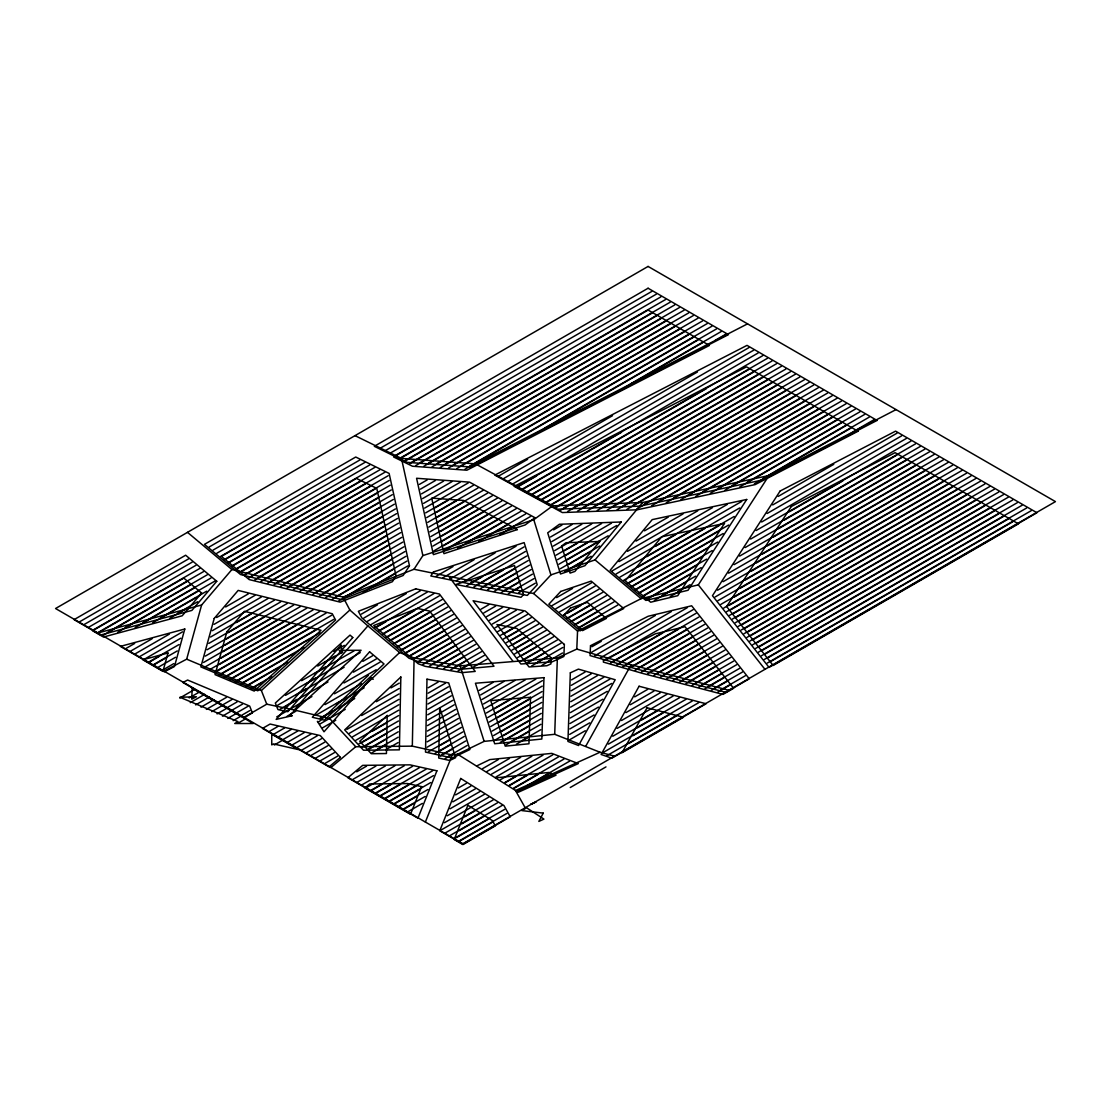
<?xml version="1.0" encoding="UTF-8"?>
<svg xmlns="http://www.w3.org/2000/svg" width="1111" height="1111" viewBox="0 0 1111 1111"><rect width="100%" height="100%" fill="white"/><g stroke="black" fill="none" stroke-linecap="round" stroke-linejoin="round"><path stroke-width="1.5" d="M614.564 756.16L600.009 752.244L554.708 734.302L484.146 741.37L457.565 754.216L452.233 754.994L412.32 746.148L414.097 657.962L399.613 652.588L367.88 625.91L349.868 610.036L343.035 597.051L231.921 569.526L187.495 532.35M554.708 734.302L557.361 657.99L576.79 649.102L631.104 664.753L728.719 690.25M576.79 649.102L577.553 631.104L533.572 593.524L413.972 569.276L343.035 597.051M163.97 671.127L186.676 659.184L201.605 605.009L231.921 569.526M425.374 822.043L452.233 754.994M585.733 746.245L631.104 664.753M577.553 631.104L641.089 598.662L698.319 584.872L768.979 475.536L896.063 409.598M413.972 569.276L422.874 555.597L533.78 519.712L552.695 505.838L642.686 502.491L768.979 475.536M533.572 593.524L550.917 574.901L595.065 559.902L642.686 502.491M243.962 717.303L266.765 704.18L294.29 709.971L367.88 625.91M368.408 675.294L319.024 721.803L317.385 721.4L324.009 731.788L371.324 677.738L373.213 679.335M294.29 709.971L329.606 718.511L399.613 652.588M186.676 659.184L261.363 690.514L349.868 610.036M330.925 767.507L355.714 746.745L412.32 746.148M79.728 621.716L188.384 558.986M209.299 546.918L359.7 460.079M380.337 448.164L651.685 291.499M84.353 624.396L192.161 562.152M213.076 550.084L364.7 462.537M385.35 450.622L656.309 294.179M88.977 627.062L195.939 565.318M216.853 553.236L369.713 464.995M390.35 453.08L660.948 296.845M93.616 629.743L199.716 568.485M220.631 556.403L374.713 467.453M395.349 455.524L665.572 299.526M98.24 632.409L203.494 571.637M224.408 559.569L379.712 469.897M400.363 457.982L670.197 302.192M98.24 632.839L186.523 581.872M226.269 558.93L360.422 481.466M399.641 458.829L651.685 313.316M108.045 632.103L207.271 574.804M228.199 562.735L384.725 472.356M405.362 460.44L674.835 304.872M102.865 635.506L190.3 585.039M230.046 562.083L365.422 483.924M404.64 461.287L656.309 315.982M125.418 627.409L211.062 577.97M231.977 565.888L388.156 475.73M412.167 461.857L679.46 307.539M117.794 632.242L194.078 588.191M233.824 565.249L370.435 486.382M409.653 463.745L660.948 318.663M142.791 622.729L214.84 581.136M235.754 569.054L389.197 480.466M420.375 462.468L684.084 310.219M135.167 627.562L197.869 591.358M237.601 568.415L375.393 488.84M415.653 465.62L665.572 321.329M160.178 618.035L206.702 591.177M239.532 572.221L390.239 485.201M428.596 463.065L688.723 312.885M152.54 622.868L195.911 597.829M241.393 571.582L376.448 493.603M423.874 466.217L670.197 324.009M177.552 613.355L197.689 601.718M244.601 574.637L391.294 489.951M436.817 463.662L693.347 315.552M169.914 618.188L186.898 608.384M245.17 574.734L377.49 498.339M432.096 466.814L674.835 326.676M126.015 648.449L134.653 643.463M251.072 576.248L392.336 494.687M445.025 464.273L697.972 318.232M248.947 577.901L378.532 503.089M440.303 467.425L679.46 329.342M130.64 651.115L152.026 638.783M257.558 577.845L393.377 499.436M419.402 484.41L427.221 479.896M453.246 464.87L702.61 320.898M254.572 579.998L379.573 507.824M448.525 468.023L684.084 332.022M135.278 653.796L169.4 634.089M264.029 579.456L394.419 504.172M420.444 489.159L435.429 480.494M461.468 465.467L707.235 323.579M261.043 581.608L380.629 512.574M456.746 468.62L688.723 334.689M139.903 656.462L182.537 631.853M225.658 606.953L248.35 593.857M270.501 581.067L395.474 508.921M421.486 493.895L443.65 481.105M469.675 466.078L711.859 326.245M267.515 583.219L381.67 517.309M464.954 469.231L693.347 337.369M144.527 659.142L180.787 638.2M216.645 617.508L254.836 595.454M276.986 582.664L396.516 513.657M422.527 498.631L451.871 481.702M545.362 427.721L716.498 328.925M274 584.817L382.712 522.059M536.377 433.332L697.972 340.035M149.166 661.809L179.038 644.561M214.076 624.34L261.307 597.065M283.458 584.275L397.557 518.406M423.583 503.38L460.079 482.299M630.27 384.045L721.122 331.592M149.166 662.239L159.651 656.184M280.472 586.427L383.753 526.795M621.285 389.655L702.61 342.716M153.79 664.489L177.288 650.921M212.326 630.687L267.793 598.662M289.943 585.872L398.599 523.142M424.624 508.116L468.3 482.91M715.178 340.369L725.747 334.272M153.79 664.906L165.025 658.42M286.957 588.025L384.809 531.544M158.415 667.155L175.538 657.268M210.562 637.047L274.264 600.273M296.415 587.483L399.654 527.892M425.666 512.865L473.314 485.354M236.449 622.535L251.336 613.939M293.429 589.635L385.85 536.28M435.29 507.741L448.372 500.186M163.053 669.836L173.788 663.628M208.812 643.408L280.736 601.884M302.9 589.094L400.696 532.627M426.707 517.601L478.077 487.951M498.672 476.063L527.614 459.343M228.088 632.715L257.821 615.55M299.914 591.246L386.892 541.015M436.331 512.477L456.593 500.783M207.063 649.754L287.221 603.481M309.372 590.691L401.738 537.363M427.763 522.351L482.854 490.534M503.436 478.66L612.522 415.681M226.338 639.061L264.293 617.147M306.386 592.843L387.933 545.765M437.373 517.226L464.051 501.825M205.313 656.115L293.693 605.092M315.857 592.302L402.779 542.112M428.804 527.086L487.618 493.131M508.213 481.244L697.43 372.004M224.589 645.422L270.778 618.758M312.871 594.454L388.989 550.5M438.428 521.962L468.814 504.408M203.563 662.475L300.178 606.689M322.329 593.899L403.835 546.848M429.846 531.836L492.395 495.714M512.976 483.84L748.897 347.632M222.839 651.782L277.25 620.355M319.343 596.051L390.03 555.25M439.47 526.697L473.592 507.005M204.382 667.35L306.65 608.3M328.8 595.51L404.876 551.598M430.887 536.571L497.159 498.311M517.74 486.424L753.522 350.298M221.075 658.129L283.736 621.966M325.815 597.662L391.072 559.986M440.511 531.447L478.355 509.602M517.462 487.021L536.599 475.966M209.743 669.6L313.135 609.911M335.286 597.121L405.918 556.333M431.943 541.307L501.936 500.908M522.517 489.021L758.16 352.979M219.325 664.489L290.207 623.577M332.3 599.273L392.114 564.735M441.553 536.182L483.132 512.185M522.239 489.604L621.507 432.29M215.103 671.849L319.607 611.508M342.841 598.107L406.959 561.083M432.984 546.056L506.699 503.491M527.281 491.617L762.785 355.645M217.575 670.85L296.679 625.174M338.772 600.87L393.169 569.471M442.609 540.932L487.896 514.782M527.003 492.201L706.415 388.614M220.464 674.099L326.092 613.119M371.616 586.83L407.848 565.916M434.026 550.792L511.477 506.088M532.058 494.201L767.409 358.325M179.746 698.041L194.286 689.639M219.117 675.307L303.164 626.785M363.241 592.094L394.211 574.22M443.65 545.668L492.673 517.365M531.78 494.784L748.897 369.435M225.839 676.349L331.578 615.3M444.539 550.07L516.24 508.671M536.821 496.798L772.048 360.992M189.176 697.93L200.077 691.639M224.478 677.557L309.636 628.382M444.692 550.417L497.436 519.962M536.544 497.381L753.522 372.116M231.199 678.599L333.731 619.396M465.592 543.265L521.017 511.268M541.599 499.381L776.672 363.658M190.273 702.652L204.716 694.306M229.838 679.807L316.121 629.993M457.621 548.292L502.214 522.545M541.321 499.978L758.16 374.782M236.56 680.849L319.926 632.715M486.646 536.446L525.781 513.865M546.362 501.978L781.297 366.338M195.633 704.902L209.34 696.986M235.199 682.057L309.65 639.075M478.674 541.488L506.977 525.142M546.084 502.561L762.785 377.462M241.92 683.098L303.817 647.352M361.367 614.133L377.448 604.842M507.699 529.641L530.558 516.448M551.139 504.575L785.935 369.005M200.994 707.151L213.965 699.652M240.573 684.307L293.54 653.712M499.728 534.683L511.754 527.739M550.862 505.158L767.409 380.129M218.603 701.902L226.45 697.375M247.281 685.348L287.721 661.989M363.783 618.077L406.237 593.58M436.206 576.262L452.913 566.624M555.903 507.158L790.56 371.685M206.354 709.401L218.603 702.333M245.934 686.556L277.444 668.35M555.625 507.741L772.048 382.795M223.228 704.568L231.81 699.624M252.641 687.598L271.612 676.641M367.435 621.313L420.361 590.76M442.928 577.734L473.966 559.805M563.471 508.13L795.184 374.351M211.715 711.651L223.228 704.999M251.294 688.806L261.335 683.001M560.402 510.338L776.672 385.475M227.852 707.249L237.171 701.874M371.102 624.549L427.082 592.232M449.649 579.192L495.02 553M573.373 507.769L799.823 377.032M217.076 713.901L227.852 707.679M567.61 511.518L781.297 388.142M232.491 709.915L242.531 704.124M333.828 651.407L344.285 645.38M374.768 627.771L433.804 593.691M456.44 580.622L516.073 546.195M583.275 507.394L804.447 379.698M222.436 716.151L232.491 710.346M376.893 626.965L385.823 621.813M577.498 511.157L785.935 390.822M237.115 712.595L247.892 706.374M317.718 666.058L334.814 656.184M378.434 631.006L439.262 595.885M463.343 581.983L524.003 546.959M553.625 529.864L561.999 525.017M593.163 507.033L809.072 382.378M324.079 662.809L342.757 652.018M227.797 718.4L237.115 713.012M380.559 630.201L414.611 610.55M587.4 510.782L790.56 393.488M241.74 715.262L249.947 710.526M301.623 680.696L325.356 666.989M382.156 634.2L442.067 599.607M470.259 583.331L525.42 551.487M550.487 537.016L571.901 524.656M603.065 506.658L813.71 385.045M233.157 720.65L241.74 715.692M314.607 673.627L354.228 650.754M384.225 633.437L423.638 610.675M466.759 585.775L481.952 577.012M597.287 510.421L795.184 396.169M285.513 695.333L315.885 677.807M385.934 637.367L444.886 603.329M477.161 584.692L526.822 556.014M551.889 541.543L581.789 524.281M612.953 506.297L818.335 387.725M238.49 722.914L246.378 718.359M305.15 684.432L360.2 652.643M387.892 636.659L429.304 612.744M473.661 587.136L503.005 570.207M607.189 510.046L799.823 398.835M277.694 705.193L306.428 688.612M389.697 640.533L447.691 607.05M484.077 586.053L528.225 560.555M553.292 546.084L591.691 523.92M622.854 505.922L822.959 390.392M295.693 695.236L344.104 667.28M391.572 639.88L432.123 616.466M480.577 588.497L514.143 569.124M617.077 509.685L804.447 401.515M280.097 709.165L296.956 699.416M362.894 661.351L372.546 655.782M393.475 643.7L450.51 610.772M490.979 587.4L529.641 565.082M554.708 550.612L601.579 523.545M632.742 505.561L827.598 393.058M286.221 706.054L327.995 681.932M395.349 643.047L434.929 620.188M487.479 589.858L515.546 573.651M626.979 509.31L809.072 404.182M353.423 672.169L376.31 658.948M397.238 646.866L453.316 614.494M497.881 588.761L531.044 569.624M556.111 555.153L611.481 523.184M644.102 504.352L832.222 395.738M276.764 716.859L311.899 696.569M399.113 646.213L437.748 623.91M494.395 591.205L516.948 578.178M564.582 550.681L577.664 543.126M636.867 508.949L813.71 406.848M343.966 682.973L380.087 662.128M401.002 650.046L456.135 618.216M504.797 590.122L532.447 574.151M557.514 559.68L616.661 525.531M658.781 501.214L836.847 398.405M287.124 716.22L295.79 711.207M402.89 649.38L440.553 627.632M501.297 592.566L518.365 582.72M565.985 555.222L587.566 542.765M651.56 505.811L818.335 409.528M269.515 731.302L277.75 726.552M334.494 693.778L376.157 669.739M404.779 653.212L458.94 621.938M481.049 609.175L488.771 604.717M511.699 591.483L533.863 578.678M558.93 564.207L608.148 535.794M673.474 498.075L841.485 401.085M406.654 652.56L443.372 631.354M508.199 593.927L519.767 587.247M567.388 559.75L597.315 542.474M666.239 502.686L822.959 412.195M274.153 733.968L284.541 727.969M325.037 704.596L361.478 683.557M408.542 656.379L461.745 625.66M483.854 612.897L495.673 606.078M518.615 592.83L535.266 583.219M560.333 568.749L599.648 546.043M688.167 494.95L846.11 403.751M410.417 655.726L446.178 635.075M568.804 564.291L588.802 552.736M680.932 499.547L827.598 414.875M278.778 736.649L291.235 729.455M315.566 715.401L346.799 697.375M413.486 658.879L464.565 629.381M486.66 616.619L502.589 607.425M564.624 571.61L591.135 556.305M702.846 491.812L850.734 406.432M336.452 703.777L364.172 687.778M414.195 658.892L448.997 638.797M570.207 568.818L580.303 562.985M695.625 496.409L832.222 417.542M283.402 739.315L297.762 731.038M319.982 718.206L332.133 711.193M419.125 660.962L467.37 633.103M489.479 620.341L509.491 608.786M644.533 530.822L668.322 517.087M717.539 488.673L855.373 409.098M274.32 744.995L283.402 739.745M321.773 717.595L354.701 698.583M417.958 662.059L451.802 642.519M710.304 493.27L836.847 420.222M288.041 741.995L304.275 732.607M425.957 662.364L470.189 636.825M492.284 624.063L516.407 610.147M636.034 541.085L683.015 513.949M732.232 485.535L859.997 411.778M320.051 723.928L345.243 709.387M422.958 664.517L454.621 646.241M724.997 490.145L841.485 422.888M292.665 744.662L310.802 734.19M391.003 687.89L399.266 683.112M433.096 663.586L472.994 640.547M495.103 627.784L523.309 611.508M627.521 551.334L697.708 510.824M746.911 482.41L864.622 414.445M322.551 727.844L335.772 720.206M429.36 666.169L457.426 649.963M739.69 487.007L846.11 425.569M297.29 747.342L317.329 735.774M376.337 701.708L399.155 688.528M440.234 664.809L475.814 644.269M497.909 631.506L527.475 614.439M556.639 597.607L572.582 588.399M619.008 561.597L712.387 507.685M763.035 478.438L869.26 417.111M436.498 667.392L460.246 653.685M754.369 483.868L850.734 428.235M301.928 750.008L321.496 738.704M361.658 715.526L399.043 693.931M447.372 666.031L478.619 647.991M500.728 635.228L531.211 617.633M552.167 605.537L591.469 582.844M612.397 570.762L727.08 504.547M854.29 431.11L873.885 419.791M443.636 668.628L463.051 657.406M505.047 633.159L512.99 628.576M655.379 546.376L675.557 534.724M845.277 436.734L855.373 430.915M306.553 752.675L324.718 742.19M346.979 729.344L398.932 699.347M454.51 667.253L481.438 651.713M503.533 638.95L534.946 620.827M555.903 608.717L595.232 586.011M616.161 573.929L741.759 501.408M450.774 669.85L465.87 661.128M507.866 636.881L518.045 631.006M646.866 556.625L690.25 531.586M311.177 755.355L327.953 745.675M349.451 733.26L398.821 704.749M428.263 687.751L438.248 681.987M461.94 668.308L484.243 655.434M506.352 642.672L538.682 624.007M559.638 611.911L598.996 589.191M619.924 577.109L739.676 507.963M457.899 671.072L468.675 664.85M510.671 640.603L521.781 634.2M638.367 566.888L704.929 528.447M315.816 758.021L331.175 749.161M352.673 736.746L398.724 710.165M428.166 693.167L445.386 683.209M472.939 667.308L487.062 659.156M509.157 646.394L542.404 627.201M563.36 615.105L602.759 592.357M623.688 580.275L734.163 516.49M513.49 644.324L525.517 637.381M567.263 613.286L580.664 605.551M629.854 577.137L719.622 525.322M320.44 760.702L334.397 752.647M355.895 740.232L398.613 715.567M428.054 698.569L448.455 686.792M511.977 650.116L546.14 630.395M567.096 618.285L606.523 595.524M627.451 583.442L728.663 525.017M778.2 496.409L833.75 464.342M372.004 731.357L385.573 723.525M516.296 648.046L529.253 640.575M569.068 617.591L589.58 605.745M629.34 582.789L717.387 531.947M325.065 763.368L337.619 756.133M359.117 743.717L398.502 720.97M427.943 703.985L449.899 691.306M514.782 653.837L549.876 633.576M570.832 621.48L610.286 598.704M631.215 586.622L723.15 533.544M772.687 504.936L897.035 433.151M362.353 742.273L385.475 728.927M519.115 651.768L532.974 643.769M572.79 620.771L593.343 608.911M633.103 585.955L711.873 540.474M362.339 747.203L398.391 726.386M427.832 709.387L451.33 695.819M517.601 657.559L553.611 636.77M574.568 624.674L614.05 601.87M634.992 589.788L717.637 542.071M767.173 513.463L901.66 435.831M365.575 745.759L385.364 734.329M521.92 655.49L536.71 646.949M576.526 623.965L597.107 612.092M636.867 589.122L706.36 549.001M367.894 749.342L398.28 731.788M427.721 714.79L452.774 700.333M520.406 661.281L557.347 639.964M578.303 627.854L617.827 605.037M638.756 592.955L712.123 550.598M761.66 521.989L906.284 438.498M368.796 749.245L385.253 739.745M524.739 659.212L540.446 650.143M580.261 627.159L600.87 615.258M640.644 592.302L700.86 557.528M377.323 749.231L398.169 737.204M427.61 720.206L454.205 704.846M479.202 690.417L492.923 682.487M527.169 662.725L561.083 643.144M642.519 596.135L706.61 559.125M756.16 530.516L910.923 441.164M372.018 752.73L385.142 745.148M527.544 662.934L544.182 653.337M644.408 595.468L695.347 566.054M789.463 511.713L842.763 480.952M386.753 749.133L398.071 742.606M427.499 725.608L455.635 709.374M480.632 694.944L503.922 681.487M537.682 662.003L562.777 647.505M646.283 599.301L701.11 567.652M750.647 539.043L915.547 443.844M531.627 665.92L547.917 656.518M648.171 598.635L689.834 574.581M783.963 520.24L897.035 454.968M356.714 771.826L366.547 766.146M427.402 731.024L457.079 713.887M482.077 699.458L514.921 680.487M548.195 661.281L562.541 652.99M661.809 595.69L695.597 576.178M745.134 547.57L920.172 446.511M542.14 665.197L549.584 660.906M654.379 600.398L684.32 583.108M778.45 528.767L901.66 457.635M352.84 779.408L375.976 766.048M427.291 736.426L458.51 718.4M483.507 703.971L525.434 679.765M677.682 591.857L690.084 584.705M739.62 556.097L924.81 449.191M670.252 596.579L678.807 591.635M772.937 537.293L906.284 460.301M357.478 782.075L385.406 765.951M427.18 741.842L459.954 722.914M484.938 708.485L535.946 679.043M591.927 646.727L601.204 641.366M734.107 564.624L929.435 451.858M767.423 545.82L910.923 462.981M362.103 784.755L394.836 765.854M427.068 747.245L461.384 727.427M486.382 712.998L542.404 680.654M591.691 652.199L655.365 615.438M728.608 573.151L934.059 454.538M494.756 708.596L510.171 699.694M761.91 554.347L915.547 465.648M366.727 787.421L404.265 765.757M428.388 751.828L462.829 731.941M487.812 717.512L542.224 686.112M594.482 655.934L671.252 611.619M723.094 581.678L938.698 457.204M440.428 745.3L448.705 740.523M496.186 713.109L520.962 698.805M756.41 562.874L920.172 468.328M371.366 790.102L412.556 766.312M435.081 753.314L464.259 736.468M489.257 722.039L542.029 691.556M600.662 657.712L687.14 607.786M717.581 590.205L943.322 459.885M371.366 790.518L381.504 784.672M440.317 750.717L450.136 745.037M497.631 717.623L529.044 699.486M750.897 571.401L924.81 470.995M375.99 792.768L419.25 767.798M441.761 754.8L465.703 740.981M490.687 726.552L541.849 697.014M571.54 679.876L585.15 672.016M606.842 659.49L693.125 609.675M715.095 596.996L947.947 462.551M375.99 793.198L390.933 784.574M440.206 756.119L451.58 749.564M499.061 722.136L528.864 704.943M745.384 579.928L929.435 473.675M380.615 795.448L425.93 769.284M448.455 756.272L467.134 745.495M492.131 731.066L541.654 702.471M571.346 685.32L591.316 673.794M613.008 661.267L696.028 613.341M717.984 600.662L952.585 465.231M380.615 795.865L400.363 784.477M445.205 758.577L453.01 754.077M500.505 726.663L528.669 710.401M610.425 663.198L662.795 632.964M739.87 588.455L934.059 476.341M385.253 798.115L432.623 770.756M493.562 735.579L541.46 707.929M571.165 690.778L597.496 675.571M619.188 663.045L698.916 617.022M720.886 604.342L957.21 467.898M385.253 798.545L409.112 784.769M501.936 731.177L528.475 715.845M616.605 664.975L678.682 629.132M734.357 596.982L938.698 479.022M389.878 800.781L433.498 775.603M495.006 740.093L541.279 713.373M570.971 696.236L603.676 677.349M625.368 664.836L701.819 620.688M723.789 608.009L961.834 470.564M389.878 801.212L415.806 786.255M503.366 735.69L528.294 721.303M622.771 666.753L686.14 630.173M728.858 605.509L943.322 481.688M394.502 803.461L430.721 782.561M500.367 742.342L541.085 718.831M570.776 701.694L609.856 679.14M631.548 666.614L704.721 624.368M726.677 611.675L966.473 473.244M394.502 803.892L418.805 789.865M504.811 740.204L528.1 726.761M628.951 668.53L689.028 633.839M730.774 609.745L947.947 484.354M399.141 806.128L427.929 789.504M511.574 741.218L540.89 724.289M570.596 707.138L611.592 683.473M637.728 668.378L707.61 628.034M729.58 615.355L971.097 475.911M399.141 806.558L416.028 796.809M506.241 744.717L527.906 732.218M635.131 670.308L691.931 637.52M733.663 613.425L952.585 487.035M403.765 808.808L425.152 796.462M522.767 740.093L540.71 729.746M570.401 712.595L607.203 691.348M644.102 670.044L710.512 631.715M732.482 619.021L975.722 478.591M403.765 809.239L413.236 803.767M516.448 744.176L527.725 737.662M641.297 672.086L694.833 641.186M736.565 617.091L957.21 489.701M408.39 811.474L422.361 803.42M482.618 768.631L498.242 759.605M570.221 718.053L602.829 699.222M650.477 671.711L713.415 635.381M735.371 622.702L980.36 481.257M647.63 673.794L697.722 644.866M739.468 620.771L961.834 492.381M458.426 787.935L466.453 783.297M487.049 771.409L509.449 758.48M570.026 723.511L598.44 707.11M656.851 673.377L716.303 639.047M738.273 626.368L984.985 483.938M654.004 675.46L700.624 648.532M742.356 624.438L966.473 495.048M455.635 794.893L470.897 786.088M491.493 774.2L520.642 757.355M569.832 728.955L594.052 714.984M663.225 675.044L719.206 642.727M741.176 630.048L989.609 486.604M660.378 677.113L703.527 652.199M745.259 628.104L971.097 497.728M452.857 801.85L475.341 788.866M495.937 776.978L531.85 756.244M569.651 734.413L589.663 722.858M634.7 696.861L647.616 689.403M669.6 676.71L722.108 646.394M744.064 633.714L994.248 489.284M666.739 678.779L706.429 655.879M748.161 631.784L975.722 500.394M450.066 808.794L479.785 791.643M500.367 779.755L543.043 755.119M569.457 739.87L585.275 730.732M630.326 704.735L653.99 691.07M675.974 678.377L724.997 650.074M746.967 637.381L998.872 491.951M673.113 680.446L709.318 659.545M751.05 635.45L980.36 503.075M447.289 815.752L484.215 794.434M504.811 782.547L552.847 754.8M625.937 712.609L660.365 692.736M682.348 680.043L727.899 653.74M749.869 641.061L1003.497 494.617M505.199 782.741L515.768 776.645M679.488 682.112L712.22 663.225M753.952 639.131L984.985 505.741M444.497 822.709L488.659 797.212M509.255 785.324L558.402 756.938M621.549 720.483L666.739 694.403M688.723 681.71L730.802 657.406M752.758 644.727L1008.135 497.297M509.63 785.533L526.975 775.52M685.862 683.779L715.123 666.892M756.855 642.797L989.609 508.421M441.72 829.653L493.103 799.989M513.685 788.102L563.957 759.077M617.16 728.358L673.113 696.069M695.097 683.376L733.691 661.087M755.661 648.407L1012.76 499.964M464.759 816.779L474.952 810.891M514.074 788.31L538.168 774.395M692.236 685.445L718.012 670.572M759.743 646.477L994.248 511.088M445.428 832.861L497.534 802.781M527.045 785.741L569.512 761.216M612.772 736.246L679.488 697.736M701.472 685.029L736.593 664.753M758.563 652.074L1017.384 502.644M461.982 823.737L479.396 813.683M518.518 791.088L548.973 773.506M641.811 719.9L656.837 711.234M698.611 687.112L720.914 674.238M762.646 650.143L998.872 513.754M450.052 835.528L501.978 805.558M608.397 744.12L685.862 699.388M707.846 686.695L739.495 668.433M761.452 655.754L1022.023 505.311M459.19 830.681L483.827 816.46M637.436 727.774L663.211 712.901M704.985 688.778L723.817 677.904M765.548 653.81L1003.497 516.434M454.691 838.208L504.575 809.405M604.009 751.994L692.236 701.055M714.22 688.362L742.384 672.099M764.354 659.42L1026.647 507.991M456.413 837.638L488.271 819.238M633.048 735.663L669.586 714.554M711.359 690.445L726.705 681.585M768.437 657.49L1008.135 519.101M459.315 840.874L506.838 813.446M606.703 755.786L698.611 702.721M720.595 690.028L745.287 675.78M767.257 663.086L1031.272 510.657M459.315 841.305L491.909 822.487M628.659 743.537L675.96 716.22M717.734 692.111L729.608 685.251M771.34 661.156L1012.76 521.781M570.262 787.518L605.981 766.896M355.006 435.637L401.46 458.426L475.397 463.842L747.55 323.856M476.508 766.034L489.854 759.591L551.806 753.383L578.303 763.59L516.948 791.379M495.437 777.867L548.89 772.464L555.986 775.2L518.379 792.24L457.565 754.216M600.009 752.244L515.504 790.518L525.184 807.766M97.921 632.978L201.605 605.009M414.097 657.962L460.135 665.864L557.361 657.99M475.397 463.842L552.695 505.838M595.065 559.902L641.089 598.662M329.606 718.511L355.714 746.745M698.319 584.872L764.965 669.336M449.219 576.956L512.768 661.059M261.363 690.514L266.765 704.18M460.135 665.864L484.146 741.37M533.78 519.712L550.917 574.901M401.46 458.426L422.874 555.597M271.751 734.204L271.737 744.898L273.459 743.912L298.415 749.592L271.751 734.204M387.197 715.442L386.434 753.536L371.268 753.702L359.77 741.273L387.197 715.442M400.835 677.016L399.377 749.842L363.491 750.217L344.688 729.899L400.835 677.016M426.985 679.182L425.513 752.091L452.288 758.021L469.897 749.522L448.705 682.904L426.985 679.182M439.734 707.665L438.72 758.035L449.788 760.493L455.635 757.674L439.734 707.665M530.572 697.291L528.961 743.773L505.227 746.148L490.743 700.61L530.572 697.291M543.973 677.641L541.835 739.037L494.687 743.759L475.439 683.237L543.973 677.641M570.332 672.822L567.943 741.44L578.581 745.523L615.202 679.738L578.4 669.128L570.332 672.822M192.189 688.264L191.745 699.208L196.425 696.75L179.913 697.264L237.99 721.636L234.727 723.511L253.239 723.511L192.189 688.264M551.181 657.809L550.917 663.892L546.904 665.725L528.989 666.947L496.95 624.535L516.796 628.437L551.181 657.809M564.36 644.449L563.86 656.49L552.139 661.85L520.878 664.003L473.092 600.745L525.184 610.981L564.36 644.449M590.51 645.699L590.08 655.601L636.728 669.044L725.872 692.334L749.286 678.807L691.653 605.787L648.13 616.272L590.51 645.699M603.454 660.309L603.384 662.1L642.352 673.335L723.011 694.403L733.607 688.292L685.001 626.701L655.184 633.881L603.454 660.309M167.983 653.004L162.928 671.377L142.861 659.781L167.983 653.004M184.801 629.007L174.469 666.503L164.4 671.794L120.391 646.38L184.801 629.007M214.215 618.452L200.869 666.906L257.78 690.792L335.591 620.035L332.272 613.73L238.171 590.413L214.215 618.452M226.838 631.881L215.062 674.641L254.197 691.056L321.023 630.298L244.42 611.314L226.838 631.881M421.597 786.63L410.501 814.307L364.866 787.963L369.644 783.963L407.695 783.561L421.597 786.63M436.915 770.812L417.944 818.182L347.896 777.742L362.686 765.354L410.015 764.854L436.915 770.812M460.732 778.464L439.775 830.778L462.912 844.138L510.255 816.807L503.936 805.544L460.732 778.464M467.898 805.239L454.163 839.513L462.912 844.568L495.325 825.862L492.367 820.571L467.898 805.239M543.237 813.127L538.863 821.404L543.932 819.099L526.6 807.808L521.795 810.586L543.237 813.127M639.075 686.251L601.107 754.466L611.8 758.188L706.082 703.749L639.075 686.251M647.06 707.749L622.021 752.716L683.432 717.262L647.06 707.749M724.469 523.392L677.752 595.69L650.643 602.218L625.215 580.789L661.725 536.78L724.469 523.392M746.731 499.464L688.028 590.274L645.866 600.44L610.133 570.346L652.199 519.629L746.731 499.464M780.116 491.034L712.47 595.704L769.048 667.392L1036.938 512.74L895.591 431.137L780.116 491.034M791.268 506.533L726.636 606.537L773.145 665.461L1018.412 523.85L895.105 452.663L791.268 506.533M396.071 576.026L392.377 581.692L340.188 602.134L249.183 579.581L221.436 556.361L356.45 478.424L376.768 488.382L396.071 576.026M409.473 565.805L403.168 575.484L341.605 599.593L240.559 574.554L204.466 544.348L355.728 457.024L389.114 473.411L409.473 565.805M433.443 571.957L430.818 575.984L527.281 595.427L537.224 584.747L524.142 542.612L433.443 571.957M599.759 541.474L574.901 571.443L570.054 573.095L561.638 545.959L566.054 542.723L599.759 541.474M621.23 521.976L584.983 565.68L560.486 573.998L547.709 532.836L559.375 524.281L621.23 521.976M201.633 593.038L182.176 615.8L103.462 637.034L92.588 630.756L183.787 578.109L201.633 593.038M216.77 581.275L191.884 610.411L100.684 635.006L74.062 619.646L185.648 555.222L216.77 581.275M341.105 645.227L276.167 719.4L292.332 715.706L289.735 715.151L361.089 650.268L339.091 650.366L341.841 652.782L341.105 645.227M352.784 637.52L287.846 711.693L277.944 709.596L275.334 703.027L350.034 635.103L352.784 637.52M369.602 651.824L312.316 717.248L324.315 720.164L384.017 663.947L369.602 651.824M523.531 594.607L521.003 597.329L455.871 584.483L514.504 565.527L523.531 594.607M560.708 591.455L548.848 604.203L580.053 630.854L623.743 608.536L591.177 581.109L560.708 591.455M570.512 608.023L564.124 614.869L582.553 630.604L606.398 618.424L587.275 602.329L570.512 608.023M340.41 757.369L329.064 766.868L262.488 728.427L270.112 724.039L320.246 735.565L340.41 757.369M517.295 529.6L443.942 553.681L431.707 498.117L463.662 500.45L517.295 529.6M535.002 517.712L525.114 524.975L433.401 554.639L416.583 478.272L469.536 482.146L535.002 517.712M648.088 266.432L55.55 608.522L462.912 843.721L1055.45 501.616L648.088 266.432M648.088 288.235L374.31 446.303L406.973 462.329L471.147 467.023L728.483 334.647L648.088 288.235M648.088 310.052L393.6 456.968L412.473 466.231L466.884 470.217L709.415 345.452L648.088 310.052M535.849 802.031L530.78 804.336L535.849 802.031M252.378 712.901L243.976 717.734L182.926 682.501L187.606 680.029L249.683 706.082L252.378 712.901M877.051 420.43L762.09 480.063L639.936 506.13L557.528 509.199L494.784 475.105L747.023 345.368L877.051 420.43M858.025 431.249L755.202 484.59L637.186 509.782L562.36 512.56L514.171 486.382L746.509 366.866L858.025 431.249M415.695 588.844L358.367 611.3L361.853 617.91L408.917 658.17L419.611 662.142L461.009 669.253L494.006 666.239L439.428 594.024L415.695 588.844M417.43 608.425L373.699 625.549L418.222 663.753L425.124 666.322L461.898 672.627L475.23 671.419L429.638 611.092L417.43 608.425"/></g></svg>
